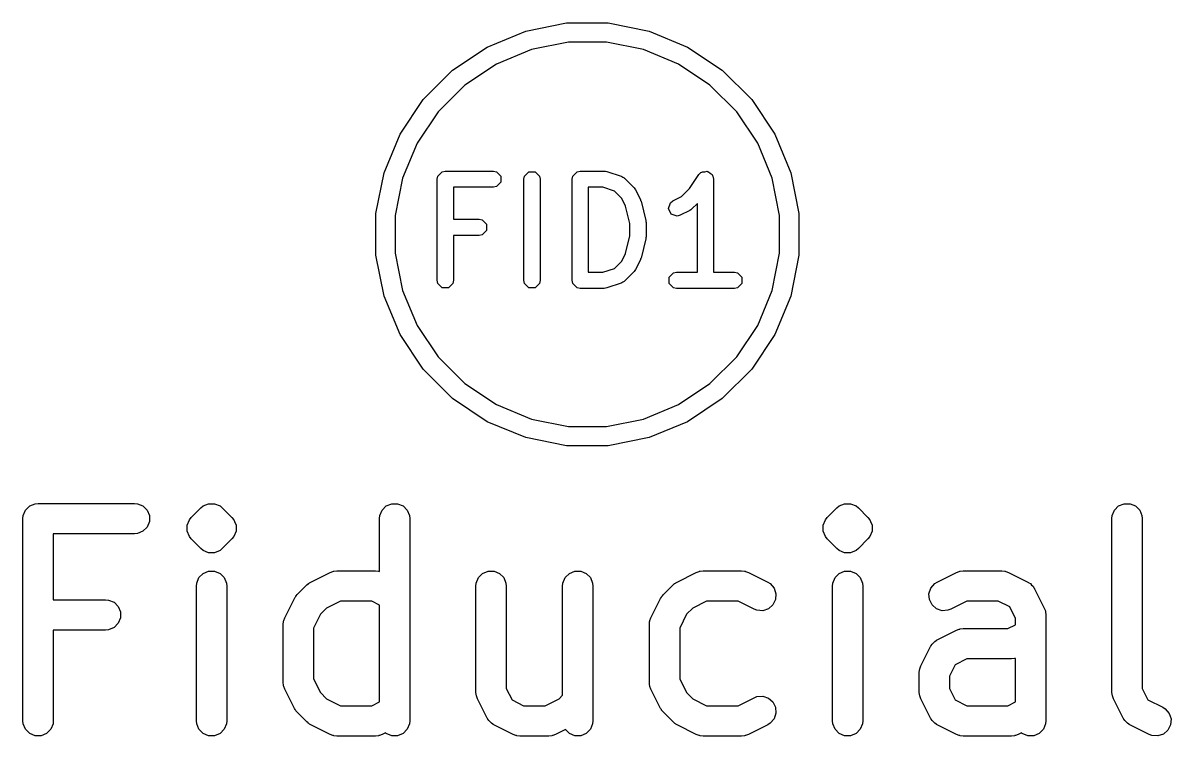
# Model space of a CAD drawing. Header units: inches. Extents: x 4.11 to 10.25, y -6.46 to -1.35.
# Drawn here: x 9.3644 to 9.5878, y -6.4559 to -6.3171 of the extents above; entities that cross this region are included whole.
import ezdxf

# ---------------------------------------------------------------- set-up
doc = ezdxf.new("R2010")
doc.units = ezdxf.units.IN
doc.header["$MEASUREMENT"] = 0
doc.layers.add('BLACK', color=250, linetype='CONTINUOUS')

msp = doc.modelspace()

# ---------------------------------------------------------------- linework, layer by layer
at = {"layer": 'BLACK', "linetype": 'CONTINUOUS'}
for p, q in [((9.45477, -6.32181), (9.46225, -6.31871)), ((9.46225, -6.31871), (9.4702, -6.31713)), ((9.4702, -6.31713), (9.4783, -6.31713)), ((9.4783, -6.31713), (9.48625, -6.31871)), ((9.48625, -6.31871), (9.49374, -6.32181)), ((9.47057, -6.32087), (9.46334, -6.3223)), ((9.47794, -6.32087), (9.47057, -6.32087)), ((9.48516, -6.3223), (9.47794, -6.32087)), ((9.44803, -6.32631), (9.45477, -6.32181)), ((9.46334, -6.3223), (9.45654, -6.32512)), ((9.49197, -6.32512), (9.48516, -6.3223)), ((9.49374, -6.32181), (9.50048, -6.32631)), ((9.45654, -6.32512), (9.45041, -6.32922)), ((9.49809, -6.32922), (9.49197, -6.32512)), ((9.4423, -6.33204), (9.44803, -6.32631)), ((9.50048, -6.32631), (9.50621, -6.33204)), ((9.45041, -6.32922), (9.4452, -6.33443)), ((9.5033, -6.33443), (9.49809, -6.32922)), ((9.43779, -6.33878), (9.4423, -6.33204)), ((9.50621, -6.33204), (9.51071, -6.33878)), ((9.4452, -6.33443), (9.44111, -6.34055)), ((9.5074, -6.34055), (9.5033, -6.33443)), ((9.43469, -6.34627), (9.43779, -6.33878)), ((9.51071, -6.33878), (9.51381, -6.34627)), ((9.44111, -6.34055), (9.43829, -6.34736)), ((9.51022, -6.34736), (9.5074, -6.34055)), ((9.43311, -6.35422), (9.43469, -6.34627)), ((9.43829, -6.34736), (9.43685, -6.35458)), ((9.44502, -6.34753), (9.44514, -6.34692)), ((9.44502, -6.36721), (9.44502, -6.34753)), ((9.44514, -6.34692), (9.446, -6.34607)), ((9.446, -6.34607), (9.4466, -6.34595)), ((9.4466, -6.34595), (9.45597, -6.34595)), ((9.45597, -6.34595), (9.45658, -6.34607)), ((9.45658, -6.34607), (9.45743, -6.34692)), ((9.45743, -6.34692), (9.45743, -6.34813)), ((9.4619, -6.34753), (9.46202, -6.34692)), ((9.4619, -6.36721), (9.4619, -6.34753)), ((9.46202, -6.34692), (9.46287, -6.34607)), ((9.46287, -6.34607), (9.46407, -6.34607)), ((9.46407, -6.34607), (9.46493, -6.34692)), ((9.46493, -6.34692), (9.46505, -6.34753)), ((9.46505, -6.34753), (9.46505, -6.36721)), ((9.47127, -6.34753), (9.47139, -6.34692)), ((9.47127, -6.36721), (9.47127, -6.34753)), ((9.47139, -6.34692), (9.47224, -6.34607)), ((9.47224, -6.34607), (9.47285, -6.34595)), ((9.47285, -6.34595), (9.47753, -6.34595)), ((9.47753, -6.34595), (9.47778, -6.346)), ((9.47778, -6.346), (9.47803, -6.34603)), ((9.47803, -6.34603), (9.48084, -6.34697)), ((9.48084, -6.34697), (9.48091, -6.34701)), ((9.48091, -6.34701), (9.48095, -6.34701)), ((9.48095, -6.34701), (9.48116, -6.34715)), ((9.48116, -6.34715), (9.48138, -6.34727)), ((9.48138, -6.34727), (9.48139, -6.34731)), ((9.48139, -6.34731), (9.48146, -6.34735)), ((9.48146, -6.34735), (9.48333, -6.34922)), ((9.49412, -6.34933), (9.49591, -6.34665)), ((9.49591, -6.34665), (9.49634, -6.34622)), ((9.49634, -6.34622), (9.4965, -6.34619)), ((9.4965, -6.34619), (9.49662, -6.34607)), ((9.49662, -6.34607), (9.49707, -6.34607)), ((9.49707, -6.34607), (9.49752, -6.34598)), ((9.49752, -6.34598), (9.49766, -6.34607)), ((9.49766, -6.34607), (9.49782, -6.34607)), ((9.49782, -6.34607), (9.49814, -6.34639)), ((9.49814, -6.34639), (9.49853, -6.34665)), ((9.49853, -6.34665), (9.49856, -6.34681)), ((9.49856, -6.34681), (9.49867, -6.34692)), ((9.49867, -6.34692), (9.49879, -6.34753)), ((9.49879, -6.34753), (9.49879, -6.36564)), ((9.51165, -6.35458), (9.51022, -6.34736)), ((9.51381, -6.34627), (9.51539, -6.35422)), ((9.45597, -6.3491), (9.44817, -6.3491)), ((9.44817, -6.3491), (9.44817, -6.35532)), ((9.45658, -6.34898), (9.45597, -6.3491)), ((9.45743, -6.34813), (9.45658, -6.34898)), ((9.47728, -6.3491), (9.47442, -6.3491)), ((9.47442, -6.3491), (9.47442, -6.36564)), ((9.47949, -6.34984), (9.47728, -6.3491)), ((9.48093, -6.35127), (9.47949, -6.34984)), ((9.48333, -6.34922), (9.48347, -6.34943)), ((9.48347, -6.34943), (9.48363, -6.34963)), ((9.48363, -6.34963), (9.48457, -6.35151)), ((9.49254, -6.35092), (9.49412, -6.34933)), ((9.48167, -6.35276), (9.48093, -6.35127)), ((9.48457, -6.35151), (9.48461, -6.35167)), ((9.48461, -6.35167), (9.48468, -6.35183)), ((9.48468, -6.35183), (9.48562, -6.35558)), ((9.49002, -6.35326), (9.4904, -6.35212)), ((9.4904, -6.35212), (9.49089, -6.35174)), ((9.49089, -6.35174), (9.49254, -6.35092)), ((9.43311, -6.35458), (9.43311, -6.35422)), ((9.48252, -6.35616), (9.48167, -6.35276)), ((9.49056, -6.35434), (9.49002, -6.35326)), ((9.49171, -6.35472), (9.49056, -6.35434)), ((9.49417, -6.35362), (9.4923, -6.35456)), ((9.49437, -6.35347), (9.49417, -6.35362)), ((9.49458, -6.35333), (9.49437, -6.35347)), ((9.49564, -6.35226), (9.49458, -6.35333)), ((9.49564, -6.36564), (9.49564, -6.35226)), ((9.51539, -6.35422), (9.51539, -6.36232)), ((9.43311, -6.36232), (9.43311, -6.35458)), ((9.43685, -6.35458), (9.43685, -6.36195)), ((9.44817, -6.35532), (9.45316, -6.35532)), ((9.45316, -6.35532), (9.45376, -6.35544)), ((9.45376, -6.35544), (9.45462, -6.3563)), ((9.45462, -6.3563), (9.45462, -6.3575)), ((9.48252, -6.35858), (9.48252, -6.35616)), ((9.48562, -6.35558), (9.48563, -6.35577)), ((9.48563, -6.35577), (9.48567, -6.35596)), ((9.48567, -6.35596), (9.48567, -6.35877)), ((9.4923, -6.35456), (9.49171, -6.35472)), ((9.51165, -6.36195), (9.51165, -6.35458)), ((9.45316, -6.35847), (9.44817, -6.35847)), ((9.44817, -6.35847), (9.44817, -6.36721)), ((9.45376, -6.35835), (9.45316, -6.35847)), ((9.45462, -6.3575), (9.45376, -6.35835)), ((9.48167, -6.36197), (9.48252, -6.35858)), ((9.48567, -6.35877), (9.48563, -6.35896)), ((9.48562, -6.35916), (9.48468, -6.36291)), ((9.48563, -6.35896), (9.48562, -6.35916)), ((9.43469, -6.37027), (9.43311, -6.36232)), ((9.43685, -6.36195), (9.43829, -6.36918)), ((9.48093, -6.36347), (9.48167, -6.36197)), ((9.48457, -6.36323), (9.48363, -6.3651)), ((9.48461, -6.36306), (9.48457, -6.36323)), ((9.48468, -6.36291), (9.48461, -6.36306)), ((9.51022, -6.36918), (9.51165, -6.36195)), ((9.51539, -6.36232), (9.51381, -6.37027)), ((9.47728, -6.36564), (9.47949, -6.3649)), ((9.47949, -6.3649), (9.48093, -6.36347)), ((9.48333, -6.36551), (9.48146, -6.36739)), ((9.48347, -6.3653), (9.48333, -6.36551)), ((9.48363, -6.3651), (9.48347, -6.3653)), ((9.44514, -6.36781), (9.44502, -6.36721)), ((9.446, -6.36867), (9.44514, -6.36781)), ((9.44805, -6.36781), (9.4472, -6.36867)), ((9.44817, -6.36721), (9.44805, -6.36781)), ((9.46202, -6.36781), (9.4619, -6.36721)), ((9.46287, -6.36867), (9.46202, -6.36781)), ((9.46493, -6.36781), (9.46407, -6.36867)), ((9.46505, -6.36721), (9.46493, -6.36781)), ((9.47139, -6.36781), (9.47127, -6.36721)), ((9.47224, -6.36867), (9.47139, -6.36781)), ((9.47442, -6.36564), (9.47728, -6.36564)), ((9.48084, -6.36777), (9.47803, -6.3687)), ((9.48091, -6.36773), (9.48084, -6.36777)), ((9.48095, -6.36773), (9.48091, -6.36773)), ((9.48116, -6.36759), (9.48095, -6.36773)), ((9.48138, -6.36746), (9.48116, -6.36759)), ((9.48139, -6.36743), (9.48138, -6.36746)), ((9.48146, -6.36739), (9.48139, -6.36743)), ((9.49014, -6.36661), (9.49099, -6.36576)), ((9.49014, -6.36781), (9.49014, -6.36661)), ((9.49099, -6.36867), (9.49014, -6.36781)), ((9.49099, -6.36576), (9.49159, -6.36564)), ((9.49159, -6.36564), (9.49564, -6.36564)), ((9.49879, -6.36564), (9.50284, -6.36564)), ((9.50284, -6.36564), (9.50344, -6.36576)), ((9.50344, -6.36576), (9.5043, -6.36661)), ((9.5043, -6.36781), (9.50344, -6.36867)), ((9.5043, -6.36661), (9.5043, -6.36781)), ((9.43829, -6.36918), (9.44111, -6.37598)), ((9.4472, -6.36867), (9.446, -6.36867)), ((9.46407, -6.36867), (9.46287, -6.36867)), ((9.47285, -6.36879), (9.47224, -6.36867)), ((9.47753, -6.36879), (9.47285, -6.36879)), ((9.47778, -6.36874), (9.47753, -6.36879)), ((9.47803, -6.3687), (9.47778, -6.36874)), ((9.49159, -6.36879), (9.49099, -6.36867)), ((9.50284, -6.36879), (9.49159, -6.36879)), ((9.50344, -6.36867), (9.50284, -6.36879)), ((9.5074, -6.37598), (9.51022, -6.36918)), ((9.43779, -6.37775), (9.43469, -6.37027)), ((9.51381, -6.37027), (9.51071, -6.37775)), ((9.44111, -6.37598), (9.4452, -6.38211)), ((9.5033, -6.38211), (9.5074, -6.37598)), ((9.4423, -6.38449), (9.43779, -6.37775)), ((9.51071, -6.37775), (9.50621, -6.38449)), ((9.4452, -6.38211), (9.45041, -6.38732)), ((9.49809, -6.38732), (9.5033, -6.38211)), ((9.44803, -6.39022), (9.4423, -6.38449)), ((9.50621, -6.38449), (9.50048, -6.39022)), ((9.45041, -6.38732), (9.45654, -6.39141)), ((9.49197, -6.39141), (9.49809, -6.38732)), ((9.45477, -6.39473), (9.44803, -6.39022)), ((9.45654, -6.39141), (9.46334, -6.39423)), ((9.48516, -6.39423), (9.49197, -6.39141)), ((9.50048, -6.39022), (9.49374, -6.39473)), ((9.46334, -6.39423), (9.47057, -6.39567)), ((9.47794, -6.39567), (9.48516, -6.39423)), ((9.46225, -6.39783), (9.45477, -6.39473)), ((9.47057, -6.39567), (9.47794, -6.39567)), ((9.49374, -6.39473), (9.48625, -6.39783)), ((9.4702, -6.39941), (9.46225, -6.39783)), ((9.48625, -6.39783), (9.4783, -6.39941)), ((9.4783, -6.39941), (9.4702, -6.39941)), ((9.36449, -6.413), (9.36494, -6.41194)), ((9.36494, -6.41194), (9.36575, -6.41112)), ((9.36575, -6.41112), (9.36681, -6.41068)), ((9.36681, -6.41068), (9.36739, -6.41062)), ((9.36739, -6.41062), (9.38614, -6.41062)), ((9.38614, -6.41062), (9.38671, -6.41068)), ((9.38671, -6.41068), (9.38778, -6.41112)), ((9.38778, -6.41112), (9.38859, -6.41194)), ((9.38859, -6.41194), (9.38903, -6.413)), ((9.39717, -6.41336), (9.39905, -6.41149)), ((9.39905, -6.41149), (9.3995, -6.41112)), ((9.3995, -6.41112), (9.40056, -6.41068)), ((9.40056, -6.41068), (9.40171, -6.41068)), ((9.40171, -6.41068), (9.40171, -6.41068)), ((9.40171, -6.41068), (9.40278, -6.41112)), ((9.40278, -6.41112), (9.40322, -6.41149)), ((9.40322, -6.41149), (9.4051, -6.41336)), ((9.43386, -6.413), (9.4343, -6.41194)), ((9.4343, -6.41194), (9.43512, -6.41112)), ((9.43512, -6.41112), (9.43618, -6.41068)), ((9.43618, -6.41068), (9.43733, -6.41068)), ((9.43733, -6.41068), (9.4384, -6.41112)), ((9.4384, -6.41112), (9.43921, -6.41194)), ((9.43921, -6.41194), (9.43965, -6.413)), ((9.52091, -6.41336), (9.52278, -6.41149)), ((9.52278, -6.41149), (9.52323, -6.41112)), ((9.52323, -6.41112), (9.52429, -6.41068)), ((9.52429, -6.41068), (9.52545, -6.41068)), ((9.52545, -6.41068), (9.52545, -6.41068)), ((9.52545, -6.41068), (9.52651, -6.41112)), ((9.52651, -6.41112), (9.52696, -6.41149)), ((9.52696, -6.41149), (9.52883, -6.41336)), ((9.57634, -6.413), (9.57678, -6.41194)), ((9.57678, -6.41194), (9.5776, -6.41112)), ((9.5776, -6.41112), (9.57866, -6.41068)), ((9.57866, -6.41068), (9.57981, -6.41068)), ((9.57981, -6.41068), (9.58088, -6.41112)), ((9.58088, -6.41112), (9.58169, -6.41194)), ((9.58169, -6.41194), (9.58213, -6.413)), ((9.36444, -6.41358), (9.36449, -6.413)), ((9.36444, -6.45295), (9.36444, -6.41358)), ((9.38903, -6.41415), (9.38859, -6.41522)), ((9.38903, -6.413), (9.38903, -6.41415)), ((9.39637, -6.41487), (9.39681, -6.41381)), ((9.39681, -6.41381), (9.39717, -6.41336)), ((9.4051, -6.41336), (9.40547, -6.41381)), ((9.40547, -6.41381), (9.40561, -6.41415)), ((9.40561, -6.41415), (9.40591, -6.41487)), ((9.4338, -6.41358), (9.43386, -6.413)), ((9.4338, -6.42386), (9.4338, -6.41358)), ((9.43965, -6.413), (9.43971, -6.41358)), ((9.43971, -6.41358), (9.43971, -6.45295)), ((9.5201, -6.41487), (9.52054, -6.41381)), ((9.52054, -6.41381), (9.52091, -6.41336)), ((9.52883, -6.41336), (9.5292, -6.41381)), ((9.5292, -6.41381), (9.52934, -6.41415)), ((9.52934, -6.41415), (9.52964, -6.41487)), ((9.57629, -6.41358), (9.57634, -6.413)), ((9.57629, -6.44732), (9.57629, -6.41358)), ((9.58213, -6.413), (9.58219, -6.41358)), ((9.58219, -6.41358), (9.58219, -6.44662)), ((9.38614, -6.41653), (9.37034, -6.41653)), ((9.37034, -6.41653), (9.37034, -6.42937)), ((9.38671, -6.41647), (9.38614, -6.41653)), ((9.38778, -6.41603), (9.38671, -6.41647)), ((9.38859, -6.41522), (9.38778, -6.41603)), ((9.39637, -6.41603), (9.39637, -6.41487)), ((9.39681, -6.41709), (9.39637, -6.41603)), ((9.40591, -6.41603), (9.40547, -6.41709)), ((9.40591, -6.41487), (9.40591, -6.41603)), ((9.5201, -6.41603), (9.5201, -6.41487)), ((9.52054, -6.41709), (9.5201, -6.41603)), ((9.52964, -6.41603), (9.5292, -6.41709)), ((9.52964, -6.41487), (9.52964, -6.41603)), ((9.39717, -6.41754), (9.39681, -6.41709)), ((9.39905, -6.41941), (9.39717, -6.41754)), ((9.4051, -6.41754), (9.40322, -6.41941)), ((9.40547, -6.41709), (9.4051, -6.41754)), ((9.52091, -6.41754), (9.52054, -6.41709)), ((9.52278, -6.41941), (9.52091, -6.41754)), ((9.52883, -6.41754), (9.52696, -6.41941)), ((9.5292, -6.41709), (9.52883, -6.41754)), ((9.3995, -6.41978), (9.39905, -6.41941)), ((9.40056, -6.42022), (9.3995, -6.41978)), ((9.40171, -6.42022), (9.40056, -6.42022)), ((9.40056, -6.42022), (9.40056, -6.42022)), ((9.40278, -6.41978), (9.40171, -6.42022)), ((9.40171, -6.42022), (9.40171, -6.42022)), ((9.40322, -6.41941), (9.40278, -6.41978)), ((9.52323, -6.41978), (9.52278, -6.41941)), ((9.52429, -6.42022), (9.52323, -6.41978)), ((9.52545, -6.42022), (9.52429, -6.42022)), ((9.52429, -6.42022), (9.52429, -6.42022)), ((9.52651, -6.41978), (9.52545, -6.42022)), ((9.52545, -6.42022), (9.52545, -6.42022)), ((9.52696, -6.41941), (9.52651, -6.41978)), ((9.39824, -6.42612), (9.39868, -6.42506)), ((9.39868, -6.42506), (9.3995, -6.42424)), ((9.3995, -6.42424), (9.40056, -6.4238)), ((9.40056, -6.4238), (9.40171, -6.4238)), ((9.40171, -6.4238), (9.40278, -6.42424)), ((9.40278, -6.42424), (9.40359, -6.42506)), ((9.40359, -6.42506), (9.40403, -6.42612)), ((9.42044, -6.42593), (9.42419, -6.42406)), ((9.42419, -6.42406), (9.42473, -6.42385)), ((9.42473, -6.42385), (9.42483, -6.42384)), ((9.42483, -6.42384), (9.42493, -6.4238)), ((9.42493, -6.4238), (9.42551, -6.42375)), ((9.42551, -6.42375), (9.43301, -6.42375)), ((9.43301, -6.42375), (9.43358, -6.4238)), ((9.43358, -6.4238), (9.43368, -6.42384)), ((9.43368, -6.42384), (9.43379, -6.42385)), ((9.43379, -6.42385), (9.4338, -6.42386)), ((9.45261, -6.42612), (9.45305, -6.42506)), ((9.45305, -6.42506), (9.45386, -6.42424)), ((9.45386, -6.42424), (9.45493, -6.4238)), ((9.45493, -6.4238), (9.45608, -6.4238)), ((9.45608, -6.4238), (9.45714, -6.42424)), ((9.45714, -6.42424), (9.45796, -6.42506)), ((9.45796, -6.42506), (9.4584, -6.42612)), ((9.46948, -6.42612), (9.46992, -6.42506)), ((9.46992, -6.42506), (9.47074, -6.42424)), ((9.47074, -6.42424), (9.4718, -6.4238)), ((9.4718, -6.4238), (9.47295, -6.4238)), ((9.47295, -6.4238), (9.47402, -6.42424)), ((9.47402, -6.42424), (9.47483, -6.42506)), ((9.47483, -6.42506), (9.47527, -6.42612)), ((9.49168, -6.42593), (9.49543, -6.42406)), ((9.49543, -6.42406), (9.49597, -6.42385)), ((9.49597, -6.42385), (9.49608, -6.42384)), ((9.49608, -6.42384), (9.49617, -6.4238)), ((9.49617, -6.4238), (9.49675, -6.42375)), ((9.49675, -6.42375), (9.50425, -6.42375)), ((9.50425, -6.42375), (9.50482, -6.4238)), ((9.50482, -6.4238), (9.50492, -6.42384)), ((9.50492, -6.42384), (9.50503, -6.42385)), ((9.50503, -6.42385), (9.50557, -6.42406)), ((9.50557, -6.42406), (9.50932, -6.42593)), ((9.52197, -6.42612), (9.52242, -6.42506)), ((9.52242, -6.42506), (9.52323, -6.42424)), ((9.52323, -6.42424), (9.52429, -6.4238)), ((9.52429, -6.4238), (9.52545, -6.4238)), ((9.52545, -6.4238), (9.52651, -6.42424)), ((9.52651, -6.42424), (9.52733, -6.42506)), ((9.52733, -6.42506), (9.52777, -6.42612)), ((9.5423, -6.42593), (9.54605, -6.42406)), ((9.54605, -6.42406), (9.54659, -6.42385)), ((9.54659, -6.42385), (9.54669, -6.42384)), ((9.54669, -6.42384), (9.54679, -6.4238)), ((9.54679, -6.4238), (9.54737, -6.42375)), ((9.54737, -6.42375), (9.55487, -6.42375)), ((9.55487, -6.42375), (9.55544, -6.4238)), ((9.55544, -6.4238), (9.55554, -6.42384)), ((9.55554, -6.42384), (9.55565, -6.42385)), ((9.55565, -6.42385), (9.55619, -6.42406)), ((9.55619, -6.42406), (9.55994, -6.42593)), ((9.39818, -6.4267), (9.39824, -6.42612)), ((9.39818, -6.45295), (9.39818, -6.4267)), ((9.40403, -6.42612), (9.40409, -6.4267)), ((9.40409, -6.4267), (9.40409, -6.45295)), ((9.4178, -6.42836), (9.41967, -6.42649)), ((9.41967, -6.42649), (9.4199, -6.4263)), ((9.4199, -6.4263), (9.41995, -6.42624)), ((9.41995, -6.42624), (9.42004, -6.42619)), ((9.42004, -6.42619), (9.42012, -6.42612)), ((9.42012, -6.42612), (9.42019, -6.42609)), ((9.42019, -6.42609), (9.42044, -6.42593)), ((9.45255, -6.4267), (9.45261, -6.42612)), ((9.45255, -6.44732), (9.45255, -6.4267)), ((9.4584, -6.42612), (9.45846, -6.4267)), ((9.45846, -6.4267), (9.45846, -6.44662)), ((9.46942, -6.4267), (9.46948, -6.42612)), ((9.46942, -6.44797), (9.46942, -6.4267)), ((9.47527, -6.42612), (9.47533, -6.4267)), ((9.47533, -6.4267), (9.47533, -6.45295)), ((9.48904, -6.42836), (9.49091, -6.42649)), ((9.49091, -6.42649), (9.49114, -6.4263)), ((9.49114, -6.4263), (9.49119, -6.42624)), ((9.49119, -6.42624), (9.49128, -6.42619)), ((9.49128, -6.42619), (9.49136, -6.42612)), ((9.49136, -6.42612), (9.49143, -6.42609)), ((9.49143, -6.42609), (9.49168, -6.42593)), ((9.50932, -6.42593), (9.50981, -6.42624)), ((9.50981, -6.42624), (9.51056, -6.42711)), ((9.51056, -6.42711), (9.51093, -6.4282)), ((9.52192, -6.4267), (9.52197, -6.42612)), ((9.52192, -6.45295), (9.52192, -6.4267)), ((9.52777, -6.42612), (9.52782, -6.4267)), ((9.52782, -6.4267), (9.52782, -6.45295)), ((9.54069, -6.4282), (9.54105, -6.42711)), ((9.54105, -6.42711), (9.54181, -6.42624)), ((9.54181, -6.42624), (9.5423, -6.42593)), ((9.55994, -6.42593), (9.56003, -6.42599)), ((9.56003, -6.42599), (9.56008, -6.42601)), ((9.56008, -6.42601), (9.56014, -6.42606)), ((9.56014, -6.42606), (9.56043, -6.42624)), ((9.56043, -6.42624), (9.56067, -6.42652)), ((9.56067, -6.42652), (9.56095, -6.42676)), ((9.56095, -6.42676), (9.56113, -6.42705)), ((9.56113, -6.42705), (9.56118, -6.42711)), ((9.56118, -6.42711), (9.5612, -6.42716)), ((9.5612, -6.42716), (9.56126, -6.42725)), ((9.56126, -6.42725), (9.56313, -6.431)), ((9.37034, -6.42937), (9.38051, -6.42937)), ((9.38051, -6.42937), (9.38109, -6.42943)), ((9.38109, -6.42943), (9.38215, -6.42987)), ((9.38215, -6.42987), (9.38297, -6.43068)), ((9.41537, -6.43288), (9.41724, -6.42913)), ((9.41724, -6.42913), (9.4174, -6.42888)), ((9.4174, -6.42888), (9.41743, -6.42881)), ((9.41743, -6.42881), (9.4175, -6.42873)), ((9.4175, -6.42873), (9.41755, -6.42864)), ((9.41755, -6.42864), (9.41761, -6.42859)), ((9.41761, -6.42859), (9.4178, -6.42836)), ((9.42621, -6.42965), (9.42351, -6.431)), ((9.43231, -6.42965), (9.42621, -6.42965)), ((9.4338, -6.4304), (9.43231, -6.42965)), ((9.48661, -6.43288), (9.48848, -6.42913)), ((9.48848, -6.42913), (9.48864, -6.42888)), ((9.48864, -6.42888), (9.48867, -6.42881)), ((9.48867, -6.42881), (9.48874, -6.42873)), ((9.48874, -6.42873), (9.48879, -6.42864)), ((9.48879, -6.42864), (9.48885, -6.42859)), ((9.48885, -6.42859), (9.48904, -6.42836)), ((9.49745, -6.42965), (9.49475, -6.431)), ((9.50355, -6.42965), (9.49745, -6.42965)), ((9.50668, -6.43121), (9.50355, -6.42965)), ((9.51033, -6.43038), (9.50946, -6.43114)), ((9.51085, -6.42935), (9.51033, -6.43038)), ((9.51093, -6.4282), (9.51085, -6.42935)), ((9.54077, -6.42935), (9.54069, -6.4282)), ((9.54129, -6.43038), (9.54077, -6.42935)), ((9.54216, -6.43114), (9.54129, -6.43038)), ((9.54806, -6.42965), (9.54494, -6.43121)), ((9.55417, -6.42965), (9.54806, -6.42965)), ((9.55642, -6.43077), (9.55417, -6.42965)), ((9.38297, -6.43068), (9.38341, -6.43175)), ((9.38341, -6.43175), (9.38341, -6.4329)), ((9.42231, -6.4322), (9.42096, -6.4349)), ((9.42351, -6.431), (9.42231, -6.4322)), ((9.4338, -6.44925), (9.4338, -6.4304)), ((9.49355, -6.4322), (9.4922, -6.4349)), ((9.49475, -6.431), (9.49355, -6.4322)), ((9.50722, -6.43142), (9.50668, -6.43121)), ((9.50837, -6.4315), (9.50722, -6.43142)), ((9.50946, -6.43114), (9.50837, -6.4315)), ((9.54325, -6.4315), (9.54216, -6.43114)), ((9.5444, -6.43142), (9.54325, -6.4315)), ((9.54494, -6.43121), (9.5444, -6.43142)), ((9.55754, -6.43302), (9.55642, -6.43077)), ((9.56313, -6.431), (9.56334, -6.43154)), ((9.56334, -6.43154), (9.56335, -6.43165)), ((9.56335, -6.43165), (9.56339, -6.43175)), ((9.56339, -6.43175), (9.56344, -6.43232)), ((9.56344, -6.43232), (9.56344, -6.45295)), ((9.38215, -6.43478), (9.38109, -6.43522)), ((9.38297, -6.43396), (9.38215, -6.43478)), ((9.38341, -6.4329), (9.38297, -6.43396)), ((9.41506, -6.4342), (9.41511, -6.43362)), ((9.41506, -6.44545), (9.41506, -6.4342)), ((9.41511, -6.43362), (9.41515, -6.43352)), ((9.41515, -6.43352), (9.41516, -6.43342)), ((9.41516, -6.43342), (9.41537, -6.43288)), ((9.4863, -6.4342), (9.48635, -6.43362)), ((9.4863, -6.44545), (9.4863, -6.4342)), ((9.48635, -6.43362), (9.48639, -6.43352)), ((9.48639, -6.43352), (9.4864, -6.43342)), ((9.4864, -6.43342), (9.48661, -6.43288)), ((9.55604, -6.43499), (9.55754, -6.43425)), ((9.55754, -6.43425), (9.55754, -6.43302)), ((9.38051, -6.43528), (9.37034, -6.43528)), ((9.37034, -6.43528), (9.37034, -6.45295)), ((9.38109, -6.43522), (9.38051, -6.43528)), ((9.42096, -6.4349), (9.42096, -6.44475)), ((9.4922, -6.4349), (9.4922, -6.44475)), ((9.5423, -6.43718), (9.54605, -6.43531)), ((9.54605, -6.43531), (9.54659, -6.4351)), ((9.54659, -6.4351), (9.54669, -6.43509)), ((9.54669, -6.43509), (9.54679, -6.43505)), ((9.54679, -6.43505), (9.54737, -6.43499)), ((9.54737, -6.43499), (9.55604, -6.43499)), ((9.5391, -6.44225), (9.54098, -6.4385)), ((9.54098, -6.4385), (9.54104, -6.43841)), ((9.54104, -6.43841), (9.54105, -6.43836)), ((9.54105, -6.43836), (9.5411, -6.4383)), ((9.5411, -6.4383), (9.54129, -6.43801)), ((9.54129, -6.43801), (9.54157, -6.43777)), ((9.54157, -6.43777), (9.54181, -6.43749)), ((9.54181, -6.43749), (9.5421, -6.43731)), ((9.5421, -6.43731), (9.54216, -6.43726)), ((9.54216, -6.43726), (9.5422, -6.43724)), ((9.5422, -6.43724), (9.5423, -6.43718)), ((9.54806, -6.4409), (9.54582, -6.44202)), ((9.55674, -6.4409), (9.54806, -6.4409)), ((9.55732, -6.44084), (9.55674, -6.4409)), ((9.55742, -6.4408), (9.55732, -6.44084)), ((9.55752, -6.4408), (9.55742, -6.4408)), ((9.55754, -6.44079), (9.55752, -6.4408)), ((9.55754, -6.44925), (9.55754, -6.44079)), ((9.53879, -6.44357), (9.53885, -6.443)), ((9.53879, -6.44732), (9.53879, -6.44357)), ((9.53885, -6.443), (9.53889, -6.4429)), ((9.53889, -6.4429), (9.5389, -6.44279)), ((9.5389, -6.44279), (9.5391, -6.44225)), ((9.54582, -6.44202), (9.5447, -6.44427)), ((9.41511, -6.44602), (9.41506, -6.44545)), ((9.41515, -6.44612), (9.41511, -6.44602)), ((9.42096, -6.44475), (9.42231, -6.44745)), ((9.48635, -6.44602), (9.4863, -6.44545)), ((9.48639, -6.44612), (9.48635, -6.44602)), ((9.4922, -6.44475), (9.49355, -6.44745)), ((9.5447, -6.44427), (9.5447, -6.44662)), ((9.41516, -6.44623), (9.41515, -6.44612)), ((9.41537, -6.44677), (9.41516, -6.44623)), ((9.41724, -6.45052), (9.41537, -6.44677)), ((9.42231, -6.44745), (9.42351, -6.44864)), ((9.45261, -6.4479), (9.45255, -6.44732)), ((9.45265, -6.448), (9.45261, -6.4479)), ((9.45266, -6.4481), (9.45265, -6.448)), ((9.45286, -6.44864), (9.45266, -6.4481)), ((9.45846, -6.44662), (9.45958, -6.44887)), ((9.46875, -6.44864), (9.46942, -6.44797)), ((9.4864, -6.44623), (9.48639, -6.44612)), ((9.48661, -6.44677), (9.4864, -6.44623)), ((9.48848, -6.45052), (9.48661, -6.44677)), ((9.49355, -6.44745), (9.49475, -6.44864)), ((9.50668, -6.44843), (9.50722, -6.44822)), ((9.50722, -6.44822), (9.50837, -6.44814)), ((9.50837, -6.44814), (9.50946, -6.44851)), ((9.53885, -6.4479), (9.53879, -6.44732)), ((9.53889, -6.448), (9.53885, -6.4479)), ((9.5389, -6.4481), (9.53889, -6.448)), ((9.5391, -6.44864), (9.5389, -6.4481)), ((9.5447, -6.44662), (9.54582, -6.44887)), ((9.57634, -6.4479), (9.57629, -6.44732)), ((9.57638, -6.448), (9.57634, -6.4479)), ((9.57639, -6.4481), (9.57638, -6.448)), ((9.5766, -6.44864), (9.57639, -6.4481)), ((9.58219, -6.44662), (9.58331, -6.44887)), ((9.42351, -6.44864), (9.42621, -6.44999)), ((9.42621, -6.44999), (9.43231, -6.44999)), ((9.43231, -6.44999), (9.4338, -6.44925)), ((9.45474, -6.45239), (9.45286, -6.44864)), ((9.45958, -6.44887), (9.46183, -6.44999)), ((9.46183, -6.44999), (9.46606, -6.44999)), ((9.46606, -6.44999), (9.46875, -6.44864)), ((9.49475, -6.44864), (9.49745, -6.44999)), ((9.49745, -6.44999), (9.50355, -6.44999)), ((9.50355, -6.44999), (9.50668, -6.44843)), ((9.50946, -6.44851), (9.51033, -6.44926)), ((9.51033, -6.44926), (9.51085, -6.45029)), ((9.51085, -6.45029), (9.51093, -6.45144)), ((9.54098, -6.45239), (9.5391, -6.44864)), ((9.54582, -6.44887), (9.54806, -6.44999)), ((9.54806, -6.44999), (9.55604, -6.44999)), ((9.55604, -6.44999), (9.55754, -6.44925)), ((9.57847, -6.45239), (9.5766, -6.44864)), ((9.58331, -6.44887), (9.58618, -6.4503)), ((9.58618, -6.4503), (9.58667, -6.45061)), ((9.4174, -6.45076), (9.41724, -6.45052)), ((9.41743, -6.45084), (9.4174, -6.45076)), ((9.4175, -6.45092), (9.41743, -6.45084)), ((9.41755, -6.45101), (9.4175, -6.45092)), ((9.41761, -6.45106), (9.41755, -6.45101)), ((9.4178, -6.45128), (9.41761, -6.45106)), ((9.41967, -6.45316), (9.4178, -6.45128)), ((9.4548, -6.45249), (9.45474, -6.45239)), ((9.45481, -6.45253), (9.4548, -6.45249)), ((9.45486, -6.45259), (9.45481, -6.45253)), ((9.45505, -6.45288), (9.45486, -6.45259)), ((9.48864, -6.45076), (9.48848, -6.45052)), ((9.48867, -6.45084), (9.48864, -6.45076)), ((9.48874, -6.45092), (9.48867, -6.45084)), ((9.48879, -6.45101), (9.48874, -6.45092)), ((9.48885, -6.45106), (9.48879, -6.45101)), ((9.48904, -6.45128), (9.48885, -6.45106)), ((9.49091, -6.45316), (9.48904, -6.45128)), ((9.51056, -6.45253), (9.50981, -6.4534)), ((9.51093, -6.45144), (9.51056, -6.45253)), ((9.54104, -6.45249), (9.54098, -6.45239)), ((9.54105, -6.45253), (9.54104, -6.45249)), ((9.5411, -6.45259), (9.54105, -6.45253)), ((9.54129, -6.45288), (9.5411, -6.45259)), ((9.57853, -6.45249), (9.57847, -6.45239)), ((9.57855, -6.45253), (9.57853, -6.45249)), ((9.5786, -6.45259), (9.57855, -6.45253)), ((9.57878, -6.45288), (9.5786, -6.45259)), ((9.58667, -6.45061), (9.58743, -6.45148)), ((9.58743, -6.45148), (9.58779, -6.45258)), ((9.58779, -6.45258), (9.58771, -6.45373)), ((9.36449, -6.45352), (9.36444, -6.45295)), ((9.36494, -6.45459), (9.36449, -6.45352)), ((9.36575, -6.4554), (9.36494, -6.45459)), ((9.36985, -6.45459), (9.36903, -6.4554)), ((9.37029, -6.45352), (9.36985, -6.45459)), ((9.37034, -6.45295), (9.37029, -6.45352)), ((9.39824, -6.45352), (9.39818, -6.45295)), ((9.39868, -6.45459), (9.39824, -6.45352)), ((9.3995, -6.4554), (9.39868, -6.45459)), ((9.40359, -6.45459), (9.40278, -6.4554)), ((9.40403, -6.45352), (9.40359, -6.45459)), ((9.40409, -6.45295), (9.40403, -6.45352)), ((9.4199, -6.45334), (9.41967, -6.45316)), ((9.41995, -6.4534), (9.4199, -6.45334)), ((9.42004, -6.45346), (9.41995, -6.4534)), ((9.42012, -6.45353), (9.42004, -6.45346)), ((9.42019, -6.45356), (9.42012, -6.45353)), ((9.42044, -6.45371), (9.42019, -6.45356)), ((9.42419, -6.45559), (9.42044, -6.45371)), ((9.43921, -6.45459), (9.4384, -6.4554)), ((9.43965, -6.45352), (9.43921, -6.45459)), ((9.43971, -6.45295), (9.43965, -6.45352)), ((9.45533, -6.45312), (9.45505, -6.45288)), ((9.45557, -6.4534), (9.45533, -6.45312)), ((9.45586, -6.45359), (9.45557, -6.4534)), ((9.45592, -6.45364), (9.45586, -6.45359)), ((9.45596, -6.45365), (9.45592, -6.45364)), ((9.45606, -6.45371), (9.45596, -6.45365)), ((9.45981, -6.45559), (9.45606, -6.45371)), ((9.46997, -6.45464), (9.46807, -6.45559)), ((9.47074, -6.4554), (9.46997, -6.45464)), ((9.47483, -6.45459), (9.47402, -6.4554)), ((9.47527, -6.45352), (9.47483, -6.45459)), ((9.47533, -6.45295), (9.47527, -6.45352)), ((9.49114, -6.45334), (9.49091, -6.45316)), ((9.49119, -6.4534), (9.49114, -6.45334)), ((9.49128, -6.45346), (9.49119, -6.4534)), ((9.49136, -6.45353), (9.49128, -6.45346)), ((9.49143, -6.45356), (9.49136, -6.45353)), ((9.49168, -6.45371), (9.49143, -6.45356)), ((9.49543, -6.45559), (9.49168, -6.45371)), ((9.50932, -6.45371), (9.50557, -6.45559)), ((9.50981, -6.4534), (9.50932, -6.45371)), ((9.52197, -6.45352), (9.52192, -6.45295)), ((9.52242, -6.45459), (9.52197, -6.45352)), ((9.52323, -6.4554), (9.52242, -6.45459)), ((9.52733, -6.45459), (9.52651, -6.4554)), ((9.52777, -6.45352), (9.52733, -6.45459)), ((9.52782, -6.45295), (9.52777, -6.45352)), ((9.54157, -6.45312), (9.54129, -6.45288)), ((9.54181, -6.4534), (9.54157, -6.45312)), ((9.5421, -6.45359), (9.54181, -6.4534)), ((9.54216, -6.45364), (9.5421, -6.45359)), ((9.5422, -6.45365), (9.54216, -6.45364)), ((9.5423, -6.45371), (9.5422, -6.45365)), ((9.54605, -6.45559), (9.5423, -6.45371)), ((9.56295, -6.45459), (9.56213, -6.4554)), ((9.56339, -6.45352), (9.56295, -6.45459)), ((9.56344, -6.45295), (9.56339, -6.45352)), ((9.57906, -6.45312), (9.57878, -6.45288)), ((9.5793, -6.4534), (9.57906, -6.45312)), ((9.57959, -6.45359), (9.5793, -6.4534)), ((9.57965, -6.45364), (9.57959, -6.45359)), ((9.5797, -6.45365), (9.57965, -6.45364)), ((9.57979, -6.45371), (9.5797, -6.45365)), ((9.58354, -6.45559), (9.57979, -6.45371)), ((9.5872, -6.45476), (9.58633, -6.45551)), ((9.58771, -6.45373), (9.5872, -6.45476)), ((9.36681, -6.45584), (9.36575, -6.4554)), ((9.36797, -6.45584), (9.36681, -6.45584)), ((9.36903, -6.4554), (9.36797, -6.45584)), ((9.40056, -6.45584), (9.3995, -6.4554)), ((9.40171, -6.45584), (9.40056, -6.45584)), ((9.40278, -6.4554), (9.40171, -6.45584)), ((9.42473, -6.45579), (9.42419, -6.45559)), ((9.42483, -6.4558), (9.42473, -6.45579)), ((9.42493, -6.45584), (9.42483, -6.4558)), ((9.42551, -6.4559), (9.42493, -6.45584)), ((9.43301, -6.4559), (9.42551, -6.4559)), ((9.43358, -6.45584), (9.43301, -6.4559)), ((9.43368, -6.4558), (9.43358, -6.45584)), ((9.43379, -6.45579), (9.43368, -6.4558)), ((9.43433, -6.45559), (9.43379, -6.45579)), ((9.43498, -6.45526), (9.43433, -6.45559)), ((9.43512, -6.4554), (9.43498, -6.45526)), ((9.43618, -6.45584), (9.43512, -6.4554)), ((9.43733, -6.45584), (9.43618, -6.45584)), ((9.4384, -6.4554), (9.43733, -6.45584)), ((9.46035, -6.45579), (9.45981, -6.45559)), ((9.46045, -6.4558), (9.46035, -6.45579)), ((9.46055, -6.45584), (9.46045, -6.4558)), ((9.46113, -6.4559), (9.46055, -6.45584)), ((9.46675, -6.4559), (9.46113, -6.4559)), ((9.46733, -6.45584), (9.46675, -6.4559)), ((9.46743, -6.4558), (9.46733, -6.45584)), ((9.46753, -6.45579), (9.46743, -6.4558)), ((9.46807, -6.45559), (9.46753, -6.45579)), ((9.4718, -6.45584), (9.47074, -6.4554)), ((9.47295, -6.45584), (9.4718, -6.45584)), ((9.47402, -6.4554), (9.47295, -6.45584)), ((9.49597, -6.45579), (9.49543, -6.45559)), ((9.49608, -6.4558), (9.49597, -6.45579)), ((9.49617, -6.45584), (9.49608, -6.4558)), ((9.49675, -6.4559), (9.49617, -6.45584)), ((9.50425, -6.4559), (9.49675, -6.4559)), ((9.50482, -6.45584), (9.50425, -6.4559)), ((9.50492, -6.4558), (9.50482, -6.45584)), ((9.50503, -6.45579), (9.50492, -6.4558)), ((9.50557, -6.45559), (9.50503, -6.45579)), ((9.52429, -6.45584), (9.52323, -6.4554)), ((9.52545, -6.45584), (9.52429, -6.45584)), ((9.52651, -6.4554), (9.52545, -6.45584)), ((9.54659, -6.45579), (9.54605, -6.45559)), ((9.54669, -6.4558), (9.54659, -6.45579)), ((9.54679, -6.45584), (9.54669, -6.4558)), ((9.54737, -6.4559), (9.54679, -6.45584)), ((9.55674, -6.4559), (9.54737, -6.4559)), ((9.55732, -6.45584), (9.55674, -6.4559)), ((9.55742, -6.4558), (9.55732, -6.45584)), ((9.55752, -6.45579), (9.55742, -6.4558)), ((9.55806, -6.45559), (9.55752, -6.45579)), ((9.55871, -6.45526), (9.55806, -6.45559)), ((9.55885, -6.4554), (9.55871, -6.45526)), ((9.55992, -6.45584), (9.55885, -6.4554)), ((9.56107, -6.45584), (9.55992, -6.45584)), ((9.56213, -6.4554), (9.56107, -6.45584)), ((9.58408, -6.45579), (9.58354, -6.45559)), ((9.58523, -6.45588), (9.58408, -6.45579)), ((9.58633, -6.45551), (9.58523, -6.45588))]:
    msp.add_line(p, q, dxfattribs=at)

doc.saveas('drawing.dxf')
